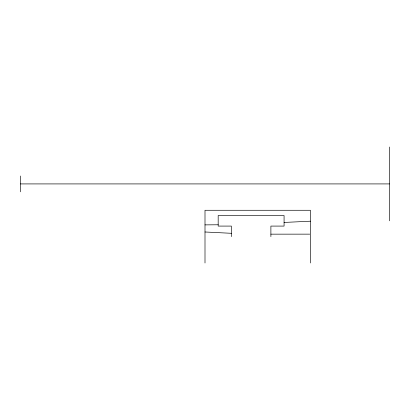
<?xml version="1.0" encoding="UTF-8"?>
<svg xmlns="http://www.w3.org/2000/svg" width="410" height="410" viewBox="0 0 410 410"><rect width="100%" height="100%" fill="white"/><g stroke="black" fill="none" stroke-linecap="round" stroke-linejoin="round"><path stroke-width="0.61" d="M310.426 221.2L284.074 222.445M218.176 224.777L205 224.885M309.714 234.146L270.892 234.161M20.5 183.916L389.5 183.916M231.358 233.3L205 231.993M389.5 147.016L389.5 220.816M310.426 262.984L310.426 210.274L205 210.274L205 262.984M270.892 236.626L270.892 226.084L284.074 226.084L284.074 215.542L218.176 215.542L218.176 226.084L231.358 226.084L231.358 236.626M20.5 176.008L20.5 191.824"/></g></svg>
